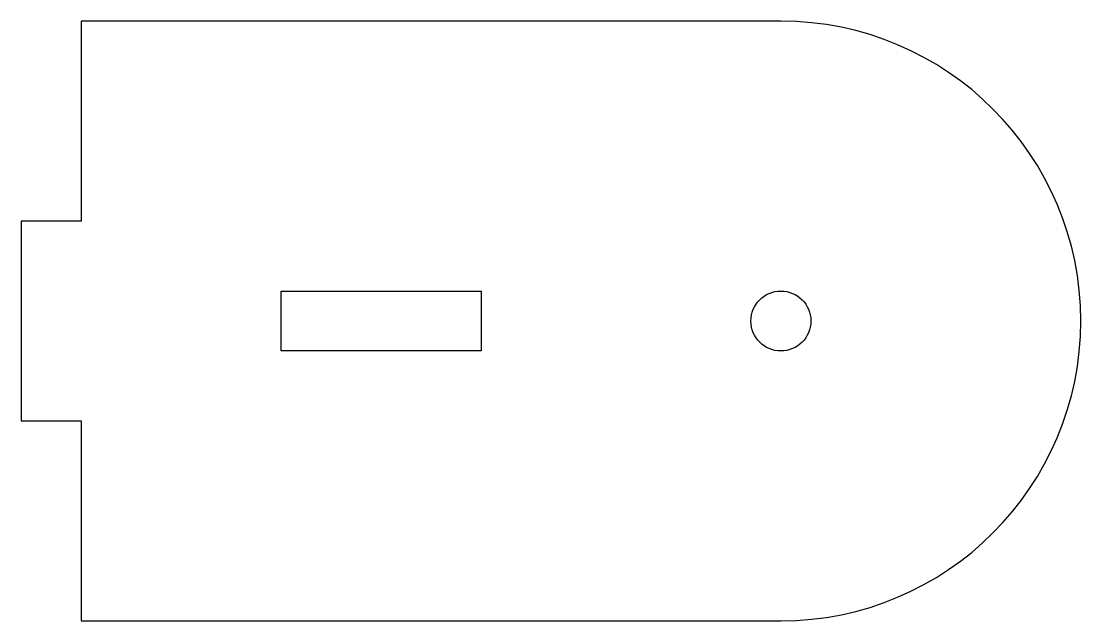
# Model space of a CAD drawing. Header units: millimetres. Extents: x 87 to 140, y -15 to 15.
import ezdxf

# ---------------------------------------------------------------- set-up
doc = ezdxf.new("R2010")
doc.units = ezdxf.units.MM
doc.layers.get('0').update_dxf_attribs({"linetype": 'CONTINUOUS'})

msp = doc.modelspace()

# ---------------------------------------------------------------- linework, layer by layer
msp.add_lwpolyline([(125, -15, 1), (125, 15), (90, 15), (90, 5), (87, 5), (87, -5), (90, -5), (90, -15)], format="xyb", close=True)
msp.add_lwpolyline([(100, -1.5), (100, 1.5), (110, 1.5), (110, -1.5)], close=True)
msp.add_circle((125, 0), 1.5)

doc.saveas('drawing.dxf')
